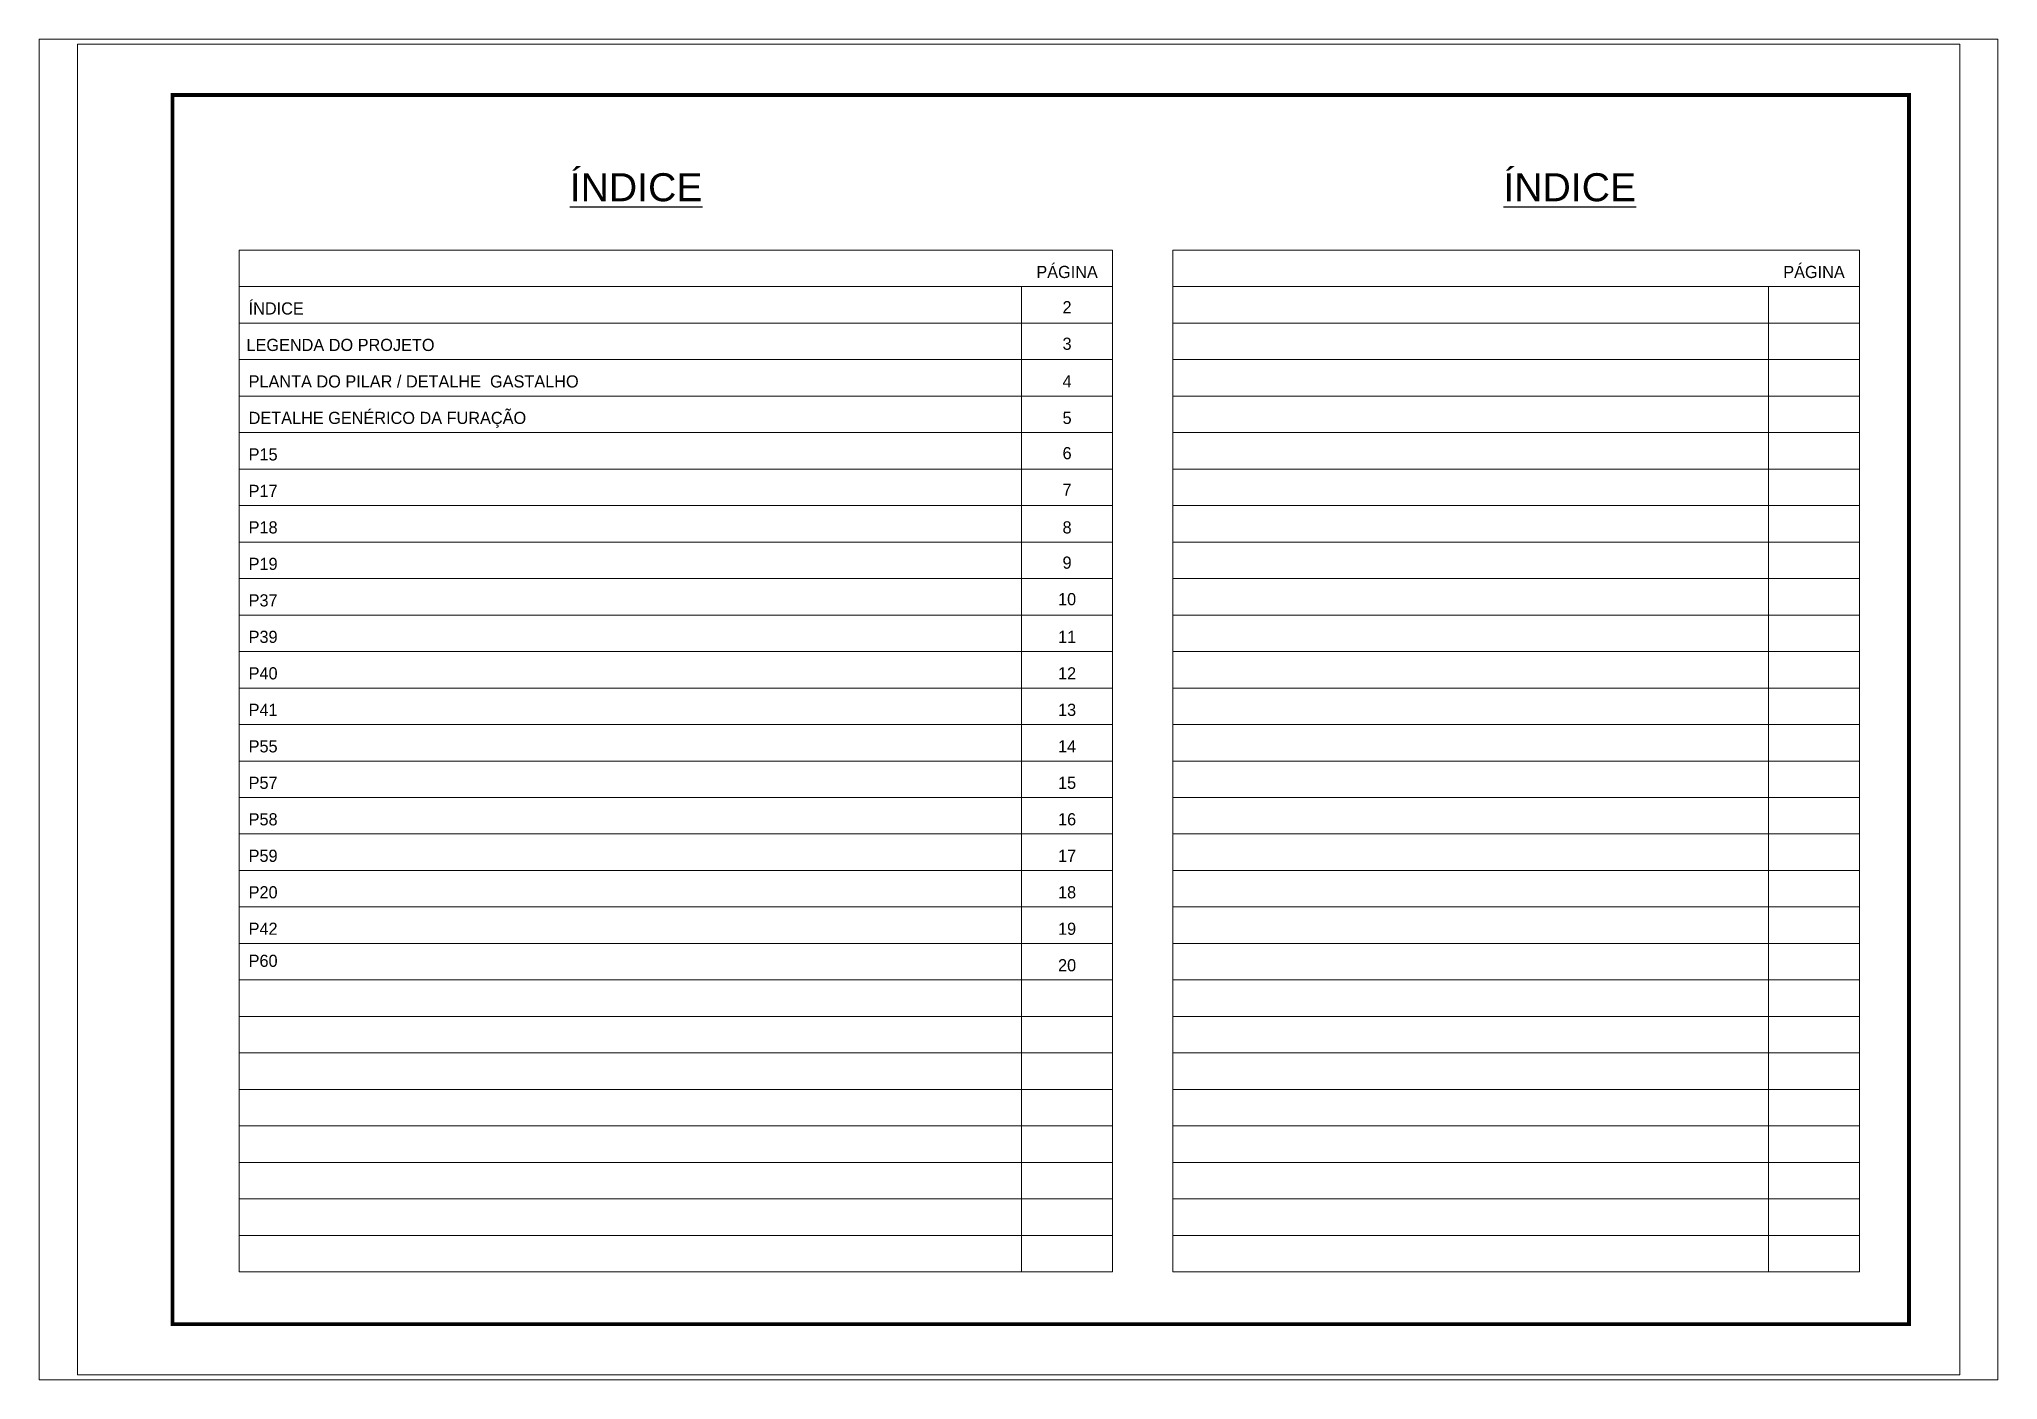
# Paper-space layout '01 (2)' of a CAD drawing. Extents: x -14 to 272, y 0 to 196.
# The model-space entities are those that its viewports show. They can reach past a viewport. Long polylines and large blocks are cut down to what shows.
import ezdxf
from ezdxf.enums import TextEntityAlignment as Align

# ---------------------------------------------------------------- set-up
doc = ezdxf.new("R2010")
doc.units = 0
doc.layers.add('CARIMBO', color=255, linetype='Continuous', lineweight=9)
doc.layers.add('Folhas', color=255, linetype='Continuous', lineweight=9)
doc.styles.add('ARIAL', font='arial.ttf')
doc.styles.add('Tecnologia', font='')
doc.styles.get('Tecnologia').set_extended_font_data('Forgotten Futurist')

msp = doc.modelspace()

# ---------------------------------------------------------------- linework, layer by layer
at = {"layer": 'CARIMBO'}
for p, q in [((3671.29, 2077.31), (4360.38, 2077.31)), ((3671.29, 2077.31), (3671.29, 1271.02)), ((4360.38, 2077.31), (4360.38, 1271.02)), ((4407.86, 2077.31), (4949.65, 2077.31)), ((4407.86, 2077.31), (4407.86, 1271.02)), ((4949.65, 2077.31), (4949.65, 1271.02)), ((3671.29, 2048.51), (4360.38, 2048.51)), ((4288.56, 2048.51), (4288.56, 1271.02)), ((4407.86, 2048.51), (4949.65, 2048.51)), ((4877.83, 2048.51), (4877.83, 1271.02)), ((3671.29, 2019.72), (4360.38, 2019.72)), ((4407.86, 2019.72), (4949.65, 2019.72)), ((3671.29, 1990.92), (4360.38, 1990.92)), ((4407.86, 1990.92), (4949.65, 1990.92)), ((3671.29, 1962.12), (4360.38, 1962.12)), ((4407.86, 1962.12), (4949.65, 1962.12)), ((3671.29, 1933.33), (4360.38, 1933.33)), ((4407.86, 1933.33), (4949.65, 1933.33)), ((3671.29, 1904.53), (4360.38, 1904.53)), ((4407.86, 1904.53), (4949.65, 1904.53)), ((3671.29, 1875.74), (4360.38, 1875.74)), ((4407.86, 1875.74), (4949.65, 1875.74)), ((3671.29, 1846.94), (4360.38, 1846.94)), ((4407.86, 1846.94), (4949.65, 1846.94)), ((3671.29, 1818.14), (4360.38, 1818.14)), ((4407.86, 1818.14), (4949.65, 1818.14)), ((3671.29, 1789.35), (4360.38, 1789.35)), ((4407.86, 1789.35), (4949.65, 1789.35)), ((3671.29, 1760.55), (4360.38, 1760.55)), ((4407.86, 1760.55), (4949.65, 1760.55)), ((3671.29, 1731.76), (4360.38, 1731.76)), ((4407.86, 1731.76), (4949.65, 1731.76)), ((3671.29, 1702.96), (4360.38, 1702.96)), ((4407.86, 1702.96), (4949.65, 1702.96)), ((3671.29, 1674.16), (4360.38, 1674.16)), ((4407.86, 1674.16), (4949.65, 1674.16)), ((3671.29, 1645.37), (4360.38, 1645.37)), ((4407.86, 1645.37), (4949.65, 1645.37)), ((3671.29, 1616.57), (4360.38, 1616.57)), ((4407.86, 1616.57), (4949.65, 1616.57)), ((3671.29, 1587.77), (4360.38, 1587.77)), ((4407.86, 1587.77), (4949.65, 1587.77)), ((3671.29, 1558.98), (4360.38, 1558.98)), ((4407.86, 1558.98), (4949.65, 1558.98)), ((3671.29, 1530.18), (4360.38, 1530.18)), ((4407.86, 1530.18), (4949.65, 1530.18)), ((3671.29, 1501.39), (4360.38, 1501.39)), ((4407.86, 1501.39), (4949.65, 1501.39)), ((3671.29, 1472.59), (4360.38, 1472.59)), ((4407.86, 1472.59), (4949.65, 1472.59)), ((3671.29, 1443.79), (4360.38, 1443.79)), ((4407.86, 1443.79), (4949.65, 1443.79)), ((3671.29, 1415), (4360.38, 1415)), ((4407.86, 1415), (4949.65, 1415)), ((3671.29, 1386.2), (4360.38, 1386.2)), ((4407.86, 1386.2), (4949.65, 1386.2)), ((3671.29, 1357.4), (4360.38, 1357.4)), ((4407.86, 1357.4), (4949.65, 1357.4)), ((3671.29, 1328.61), (4360.38, 1328.61)), ((4407.86, 1328.61), (4949.65, 1328.61)), ((3671.29, 1299.81), (4360.38, 1299.81)), ((4407.86, 1299.81), (4949.65, 1299.81)), ((3671.29, 1271.02), (4360.38, 1271.02)), ((4407.86, 1271.02), (4949.65, 1271.02))]:
    msp.add_line(p, q, dxfattribs=at)
at = {"layer": 'Folhas'}
msp.add_lwpolyline([(3543.71, 1189.8), (5028.71, 1189.8), (5028.71, 2239.8), (3543.71, 2239.8)], close=True, dxfattribs=at)
at = {"layer": 'Folhas', "color": 30, "const_width": 3}
msp.add_lwpolyline([(3618.71, 1229.8), (4988.71, 1229.8), (4988.71, 2199.8), (3618.71, 2199.8)], close=True, dxfattribs=at)

# ---------------------------------------------------------------- texts
at = {"color": 0, "linetype": 'Continuous', "ltscale": 5, "style": 'ARIAL'}
for p in [(3984.47, 2115.92), (4721.04, 2115.92)]:
    msp.add_text('%%UÍNDICE', height=22.118, dxfattribs=at).set_placement(p, align=Align.CENTER)
at = {"layer": 'CARIMBO', "style": 'Tecnologia'}
for s, height, p in [('PÁGINA', 9.599, (4324.47, 2055.32)), ('PÁGINA', 9.599, (4913.74, 2055.32)), ('2', 9.6, (4324.47, 2027.49)), ('3', 9.6, (4324.47, 1998.69)), ('4', 9.6, (4324.47, 1968.93)), ('5', 9.6, (4324.47, 1940.14)), ('6', 9.6, (4324.47, 1912.31)), ('7', 9.6, (4324.47, 1883.51)), ('8', 9.6, (4324.47, 1853.75)), ('9', 9.6, (4324.47, 1825.92)), ('10', 9.599, (4324.47, 1797.12)), ('11', 9.599, (4324.47, 1767.36)), ('12', 9.599, (4324.47, 1738.56)), ('13', 9.599, (4324.47, 1709.77)), ('14', 9.599, (4324.47, 1680.97)), ('15', 9.599, (4324.47, 1652.17)), ('16', 9.599, (4324.47, 1623.38)), ('17', 9.599, (4324.47, 1594.58)), ('18', 9.599, (4324.47, 1565.78)), ('19', 9.599, (4324.47, 1536.99)), ('20', 9.599, (4324.47, 1508.19))]:
    msp.add_text(s, height=height, dxfattribs=at).set_placement(p, align=Align.CENTER)
for s, height, p in [('ÍNDICE', 9.599, (3678.79, 2026.52)), ('LEGENDA DO PROJETO', 9.5987, (3677.08, 1997.73)), ('PLANTA DO PILAR / DETALHE  GASTALHO ', 9.5987, (3678.79, 1968.93)), ('DETALHE GENÉRICO DA FURAÇÃO', 9.5987, (3678.79, 1940.14)), ('P15', 9.599, (3678.79, 1911.34)), ('P17', 9.599, (3678.79, 1882.54)), ('P18', 9.599, (3678.79, 1853.75)), ('P19', 9.599, (3678.79, 1824.95)), ('P37', 9.599, (3678.79, 1796.15)), ('P39', 9.599, (3678.79, 1767.36)), ('P40', 9.599, (3678.79, 1738.56)), ('P41', 9.599, (3678.79, 1709.77)), ('P55', 9.599, (3678.79, 1680.97)), ('P57', 9.599, (3678.79, 1652.17)), ('P58', 9.599, (3678.79, 1623.38)), ('P59', 9.599, (3678.79, 1594.58)), ('P20', 9.599, (3678.79, 1565.78)), ('P42', 9.599, (3678.79, 1536.99)), ('P60', 9.599, (3678.79, 1511.7))]:
    msp.add_text(s, height=height, dxfattribs=at).set_placement(p)

psp = doc.layouts.new('01 (2)')

# ---------------------------------------------------------------- viewports
at = {"layer": 'Defpoints'}
psp.add_viewport(center=(128.91, 98.3), size=(285.8, 195.6935), view_center_point=(4286.16, 1714.81), view_height=1058.0373, dxfattribs=at)

doc.saveas('drawing.dxf')
